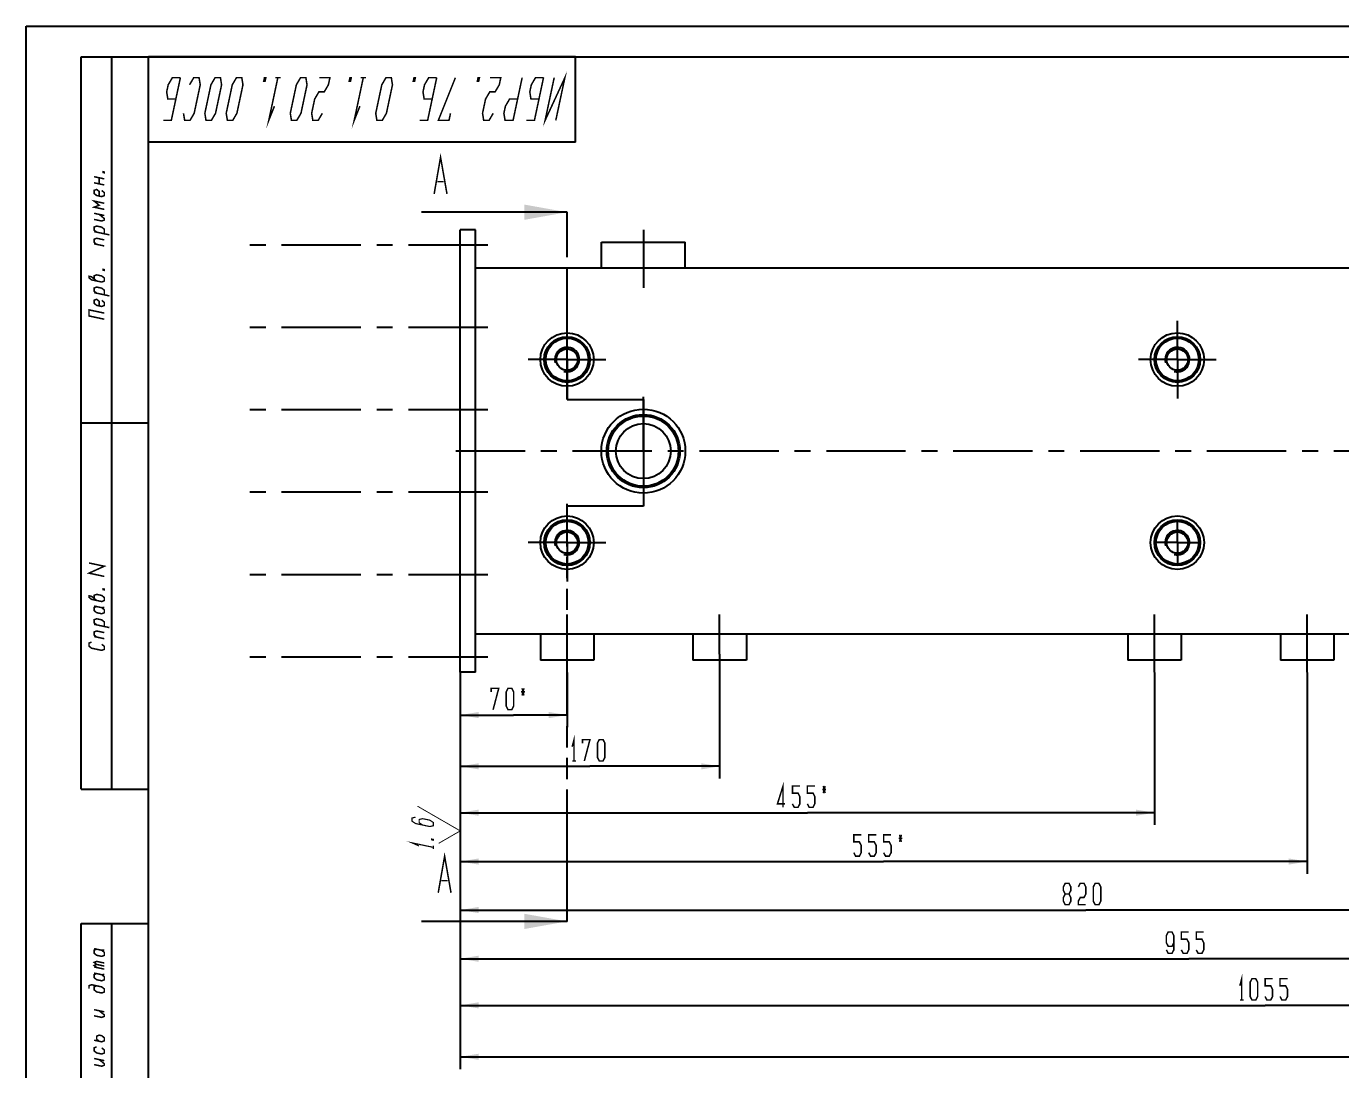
# Model space of a CAD drawing. Header units: millimetres. Extents: x 0 to 630, y 0 to 297.
# Drawn here: x 0 to 215.4, y 126 to 297 of the extents above; entities that cross this region are included whole.
import ezdxf

# ---------------------------------------------------------------- set-up
doc = ezdxf.new("R2010")
doc.units = ezdxf.units.MM
doc.header["$LTSCALE"] = 34.65
doc.linetypes.add('CENTER', pattern=[0.6, 0.375, -0.075, 0.075, -0.075])
doc.linetypes.add('PHANTOM', pattern=[0.8, 0.45, -0.05, 0.1, -0.05, 0.1, -0.05])
doc.layers.get('0').update_dxf_attribs({"linetype": 'CONTINUOUS'})
for name, color, linetype in [('ALL_AXIS', 7, 'CONTINUOUS'), ('ALL_DIMENSIONS', 7, 'CONTINUOUS'), ('ALL_SURF_FIN', 7, 'CONTINUOUS'), ('DEFAULT_3', 7, 'PHANTOM')]:
    doc.layers.add(name, color=color, linetype=linetype)
doc.styles.get("Standard").update_dxf_attribs({"font": 'txt', "width": 0.7})
doc.dimstyles.new('DIMSTYLE_10', dxfattribs={"dimtxt": 3.5, "dimasz": 3, "dimexe": 0.18, "dimexo": 0.0625, "dimgap": 0.09, "dimtad": 1, "dimdec": 5, "dimlfac": 4, "dimdsep": 46, "dimtxsty": 'STANDARD', "dimblk": '_FILLED', "dimblk1": '_FILLED', "dimblk2": '_FILLED', "dimcen": 0.09, "dimadec": 0, "dimazin": 0, "dimtp": 0.8, "dimtm": 0.8, "dimtfac": 1, "dimtdec": 5, "dimtofl": 0, "dimtmove": 0, "dimatfit": 3, "dimldrblk": '_FILLED', "dimfxl": 1, "dimtolj": 1, "dimarcsym": 0})
doc.dimstyles.new('DIMSTYLE_5', dxfattribs={"dimtxt": 3.5, "dimasz": 3, "dimexe": 0.18, "dimexo": 0.0625, "dimgap": 0.09, "dimtad": 1, "dimdec": 5, "dimlfac": 4, "dimdsep": 46, "dimtxsty": 'STANDARD', "dimblk": '_FILLED', "dimblk1": '_FILLED', "dimblk2": '_FILLED', "dimcen": 0.09, "dimadec": 0, "dimazin": 0, "dimtp": 1.2, "dimtm": 1.2, "dimtfac": 1, "dimtdec": 5, "dimtofl": 0, "dimtmove": 0, "dimatfit": 3, "dimldrblk": '_FILLED', "dimfxl": 1, "dimtolj": 1, "dimarcsym": 0})
doc.dimstyles.new('DIMSTYLE_6', dxfattribs={"dimtxt": 3.5, "dimasz": 3, "dimexe": 0.18, "dimexo": 0.0625, "dimgap": 0.09, "dimtad": 1, "dimdec": 5, "dimlfac": 4, "dimdsep": 46, "dimtxsty": 'STANDARD', "dimblk": '_FILLED', "dimblk1": '_FILLED', "dimblk2": '_FILLED', "dimcen": 0.09, "dimadec": 0, "dimazin": 0, "dimtp": 0.5, "dimtm": 0.5, "dimtfac": 1, "dimtdec": 5, "dimtofl": 0, "dimtmove": 0, "dimatfit": 3, "dimldrblk": '_FILLED', "dimfxl": 1, "dimtolj": 1, "dimarcsym": 0})
doc.dimstyles.new('DIMSTYLE_7', dxfattribs={"dimtxt": 3.5, "dimasz": 3, "dimexe": 0.18, "dimexo": 0.0625, "dimgap": 0.09, "dimtad": 1, "dimdec": 5, "dimlfac": 4, "dimdsep": 46, "dimtxsty": 'STANDARD', "dimblk": '_FILLED', "dimblk1": '_FILLED', "dimblk2": '_FILLED', "dimcen": 0.09, "dimadec": 0, "dimazin": 0, "dimtp": 0.3, "dimtm": 0.3, "dimtfac": 1, "dimtdec": 5, "dimtofl": 0, "dimtmove": 0, "dimatfit": 3, "dimldrblk": '_FILLED', "dimfxl": 1, "dimtolj": 1, "dimarcsym": 0})

# ---------------------------------------------------------------- blocks, each defined once
blk = doc.blocks.new('_FILLED')
at = {"color": 0, "linetype": 'BYBLOCK'}
blk.add_solid([(0, 0), (-1, 0.167), (-1, -0.167)], dxfattribs=at)
blk = doc.blocks.new('*D5')
at = {"layer": 'ALL_DIMENSIONS', "color": 2, "linetype": 'CONTINUOUS'}
for p, q in [((71.11, 191.13), (71.11, 126.13)), ((413.61, 191.13), (413.61, 126.13)), ((71.11, 128.13), (242.36, 128.13)), ((413.61, 128.13), (242.36, 128.13))]:
    blk.add_line(p, q, dxfattribs=at)
at = {"layer": 'ALL_DIMENSIONS', "color": 2, "linetype": 'CONTINUOUS', "xscale": 3, "yscale": 3, "zscale": 3, "rotation": 180}
blk.add_blockref('_FILLED', (71.11, 128.13), dxfattribs=at)
at = {"layer": 'ALL_DIMENSIONS', "color": 2, "linetype": 'CONTINUOUS', "xscale": 3, "yscale": 3, "zscale": 3}
blk.add_blockref('_FILLED', (413.61, 128.13), dxfattribs=at)
blk = doc.blocks.new('SF0_BL6', base_point=(67.16, 165.69))
at = {"layer": 'ALL_SURF_FIN', "color": 2, "linetype": 'CONTINUOUS'}
for points, const_width in [([(71.11, 165.15), (64.1, 169.2)], 0.146), ([(63.79, 167.4), (63.2, 167.26), (63.2, 166.74), (63.79, 166.35), (66.12, 165.86), (66.7, 165.99), (66.7, 166.52), (66.12, 166.91), (64.95, 167.15), (64.37, 167.02), (64.37, 166.49), (64.95, 166.1)], 0.194), ([(66.7, 163.76), (66.7, 163.63), (66.41, 163.69), (66.41, 163.82), (66.7, 163.76)], 0.194), ([(71.11, 165.15), (67.58, 163.11)], 0.146), ([(64.37, 162.68), (63.2, 163.19), (66.7, 162.45)], 0.194), ([(66.7, 162.19), (66.7, 162.71)], 0.194)]:
    blk.add_lwpolyline(points, dxfattribs=dict(at, const_width=const_width))
blk = doc.blocks.new('*D16')
at = {"layer": 'ALL_DIMENSIONS', "color": 2, "linetype": 'CONTINUOUS'}
for p, q in [((71.11, 191.13), (71.11, 182.13)), ((88.61, 191.13), (88.61, 182.13)), ((71.11, 184.13), (79.86, 184.13)), ((88.61, 184.13), (79.86, 184.13))]:
    blk.add_line(p, q, dxfattribs=at)
at = {"layer": 'ALL_DIMENSIONS', "color": 2, "linetype": 'CONTINUOUS', "xscale": 3, "yscale": 3, "zscale": 3, "rotation": 180}
blk.add_blockref('_FILLED', (71.11, 184.13), dxfattribs=at)
at = {"layer": 'ALL_DIMENSIONS', "color": 2, "linetype": 'CONTINUOUS', "xscale": 3, "yscale": 3, "zscale": 3}
blk.add_blockref('_FILLED', (88.61, 184.13), dxfattribs=at)
blk = doc.blocks.new('*D17')
at = {"layer": 'ALL_DIMENSIONS', "color": 2, "linetype": 'CONTINUOUS'}
for p, q in [((71.11, 191.13), (71.11, 166.13)), ((184.86, 191.13), (184.86, 166.13)), ((71.11, 168.13), (127.98, 168.13)), ((184.86, 168.13), (127.98, 168.13))]:
    blk.add_line(p, q, dxfattribs=at)
at = {"layer": 'ALL_DIMENSIONS', "color": 2, "linetype": 'CONTINUOUS', "xscale": 3, "yscale": 3, "zscale": 3, "rotation": 180}
blk.add_blockref('_FILLED', (71.11, 168.13), dxfattribs=at)
at = {"layer": 'ALL_DIMENSIONS', "color": 2, "linetype": 'CONTINUOUS', "xscale": 3, "yscale": 3, "zscale": 3}
blk.add_blockref('_FILLED', (184.86, 168.13), dxfattribs=at)
blk = doc.blocks.new('*D18')
at = {"layer": 'ALL_DIMENSIONS', "color": 2, "linetype": 'CONTINUOUS'}
for p, q in [((71.11, 191.13), (71.11, 158.13)), ((209.86, 191.13), (209.86, 158.13)), ((71.11, 160.13), (140.48, 160.13)), ((209.86, 160.13), (140.48, 160.13))]:
    blk.add_line(p, q, dxfattribs=at)
at = {"layer": 'ALL_DIMENSIONS', "color": 2, "linetype": 'CONTINUOUS', "xscale": 3, "yscale": 3, "zscale": 3, "rotation": 180}
blk.add_blockref('_FILLED', (71.11, 160.13), dxfattribs=at)
at = {"layer": 'ALL_DIMENSIONS', "color": 2, "linetype": 'CONTINUOUS', "xscale": 3, "yscale": 3, "zscale": 3}
blk.add_blockref('_FILLED', (209.86, 160.13), dxfattribs=at)
blk = doc.blocks.new('*D19')
at = {"layer": 'ALL_DIMENSIONS', "color": 2, "linetype": 'CONTINUOUS'}
for p, q in [((113.61, 194.13), (113.61, 173.73)), ((71.11, 191.13), (71.11, 173.73)), ((71.11, 175.73), (92.36, 175.73)), ((113.61, 175.73), (92.36, 175.73))]:
    blk.add_line(p, q, dxfattribs=at)
at = {"layer": 'ALL_DIMENSIONS', "color": 2, "linetype": 'CONTINUOUS', "xscale": 3, "yscale": 3, "zscale": 3, "rotation": 180}
blk.add_blockref('_FILLED', (71.11, 175.73), dxfattribs=at)
at = {"layer": 'ALL_DIMENSIONS', "color": 2, "linetype": 'CONTINUOUS', "xscale": 3, "yscale": 3, "zscale": 3}
blk.add_blockref('_FILLED', (113.61, 175.73), dxfattribs=at)
blk = doc.blocks.new('*D20')
at = {"layer": 'ALL_DIMENSIONS', "color": 2, "linetype": 'CONTINUOUS'}
for p, q in [((276.11, 194.13), (276.11, 150.18)), ((71.11, 191.13), (71.11, 150.18)), ((71.11, 152.18), (173.61, 152.18)), ((276.11, 152.18), (173.61, 152.18))]:
    blk.add_line(p, q, dxfattribs=at)
at = {"layer": 'ALL_DIMENSIONS', "color": 2, "linetype": 'CONTINUOUS', "xscale": 3, "yscale": 3, "zscale": 3, "rotation": 180}
blk.add_blockref('_FILLED', (71.11, 152.18), dxfattribs=at)
at = {"layer": 'ALL_DIMENSIONS', "color": 2, "linetype": 'CONTINUOUS', "xscale": 3, "yscale": 3, "zscale": 3}
blk.add_blockref('_FILLED', (276.11, 152.18), dxfattribs=at)
blk = doc.blocks.new('*D21')
at = {"layer": 'ALL_DIMENSIONS', "color": 2, "linetype": 'CONTINUOUS'}
for p, q in [((71.11, 191.13), (71.11, 142.2)), ((309.86, 191.13), (309.86, 142.2)), ((71.11, 144.2), (190.48, 144.2)), ((309.86, 144.2), (190.48, 144.2))]:
    blk.add_line(p, q, dxfattribs=at)
at = {"layer": 'ALL_DIMENSIONS', "color": 2, "linetype": 'CONTINUOUS', "xscale": 3, "yscale": 3, "zscale": 3, "rotation": 180}
blk.add_blockref('_FILLED', (71.11, 144.2), dxfattribs=at)
at = {"layer": 'ALL_DIMENSIONS', "color": 2, "linetype": 'CONTINUOUS', "xscale": 3, "yscale": 3, "zscale": 3}
blk.add_blockref('_FILLED', (309.86, 144.2), dxfattribs=at)
blk = doc.blocks.new('*D22')
at = {"layer": 'ALL_DIMENSIONS', "color": 2, "linetype": 'CONTINUOUS'}
for p, q in [((71.11, 191.13), (71.11, 134.56)), ((334.86, 191.13), (334.86, 134.56)), ((71.11, 136.56), (202.98, 136.56)), ((334.86, 136.56), (202.98, 136.56))]:
    blk.add_line(p, q, dxfattribs=at)
at = {"layer": 'ALL_DIMENSIONS', "color": 2, "linetype": 'CONTINUOUS', "xscale": 3, "yscale": 3, "zscale": 3, "rotation": 180}
blk.add_blockref('_FILLED', (71.11, 136.56), dxfattribs=at)
at = {"layer": 'ALL_DIMENSIONS', "color": 2, "linetype": 'CONTINUOUS', "xscale": 3, "yscale": 3, "zscale": 3}
blk.add_blockref('_FILLED', (334.86, 136.56), dxfattribs=at)

msp = doc.modelspace()

# ---------------------------------------------------------------- linework, layer by layer
at = {"color": 7, "linetype": 'CONTINUOUS'}
for p, q in [((0, 0), (0, 297)), ((0, 297), (630, 297)), ((9, 172), (9, 292)), ((9, 292), (20, 292)), ((14, 172), (14, 292)), ((90, 292), (20, 292)), ((20, 278), (20, 292)), ((20, 172), (20, 292)), ((20, 5), (20, 292)), ((20, 292), (625, 292)), ((90, 278), (90, 292)), ((90, 278), (20, 278)), ((88.6097159, 266.5346774), (70.7316206, 266.5346774)), ((71.1097159, 191.1345562), (71.1097159, 263.6345562)), ((73.6097159, 263.6345562), (71.1097159, 263.6345562)), ((73.6097159, 191.1345562), (73.6097159, 263.6345562)), ((411.1097159, 257.3845562), (73.6097159, 257.3845562)), ((9, 232), (20, 232)), ((411.1097159, 197.3845562), (73.6097159, 197.3845562)), ((73.6097159, 191.1345562), (71.1097159, 191.1345562)), ((9, 172), (20, 172)), ((9, 5), (9, 150)), ((9, 150), (20, 150)), ((14, 5), (14, 150)), ((20, 5), (20, 150)), ((88.6097159, 150.3193796), (70.7316206, 150.3193796))]:
    msp.add_line(p, q, dxfattribs=at)
at = {"color": 5, "linetype": 'CONTINUOUS'}
for p, q in [((70.7316206, 266.5346774), (64.7316206, 266.5346774)), ((70.7316206, 150.3193796), (64.7316206, 150.3193796))]:
    msp.add_line(p, q, dxfattribs=at)
at = {"color": 2, "linetype": 'CONTINUOUS', "const_width": 0.25}
for points in [[(25.2499998, 288.5781775), (23.7621035, 281.5781946), (22.4496043, 281.5781946)], [(25.2499998, 288.5781775), (23.9375006, 288.5781775), (23.2520166, 287.4115393), (23.0040339, 286.2448627), (23.1935525, 285.078186), (24.5060517, 285.078186)], [(25.7600868, 282.7448712), (25.949603, 281.5781946), (26.8246033, 281.5781946), (27.5100873, 282.7448712), (28.5020182, 287.4115393), (28.3124995, 288.5781775), (27.4374993, 288.5781775), (26.7520176, 287.4115393)], [(31.8125006, 288.5781775), (32.0020168, 287.4115393), (31.010086, 282.7448712), (30.3246043, 281.5781946), (29.4496041, 281.5781946), (29.2600879, 282.7448712), (30.2520163, 287.4115393), (30.9375003, 288.5781775), (31.8125006, 288.5781775)], [(35.3124993, 288.5781775), (35.5020179, 287.4115393), (34.5100871, 282.7448712), (33.824603, 281.5781946), (32.9496051, 281.5781946), (32.7600865, 282.7448712), (33.7520174, 287.4115393), (34.437499, 288.5781775), (35.3124993, 288.5781775)], [(39.0312498, 288.5781775), (39.2499993, 288.5781775), (39.1260079, 287.9948584), (38.9072585, 287.9948584), (39.0312498, 288.5781775)], [(40.6643198, 283.9115094), (39.730853, 281.5781946), (41.2187517, 288.5781775)], [(41.6562506, 288.5781775), (40.7812479, 288.5781775)], [(45.8125001, 288.5781775), (46.0020163, 287.4115393), (45.0100854, 282.7448712), (44.3246038, 281.5781946), (43.4496059, 281.5781946), (43.2600849, 282.7448712), (44.2520158, 287.4115393), (44.9375022, 288.5781775), (45.8125001, 288.5781775)], [(48.5100865, 282.7448712), (47.8246049, 281.5781946), (46.9496022, 281.5781946), (46.760086, 282.7448712), (47.2560514, 285.078186), (47.9415331, 286.2448627), (48.8165357, 286.2448627), (49.5020174, 287.4115393), (49.7500001, 288.5781775), (47.9999995, 288.5781775)], [(53.0312517, 288.5781775), (53.2500011, 288.5781775), (53.1260074, 287.9948584), (52.9072579, 287.9948584), (53.0312517, 288.5781775)], [(54.6643192, 283.9115094), (53.7308549, 281.5781946), (55.2187511, 288.5781775)], [(55.6562501, 288.5781775), (54.7812522, 288.5781775)], [(59.8124995, 288.5781775), (60.0020158, 287.4115393), (59.0100849, 282.7448712), (58.3246033, 281.5781946), (57.4496054, 281.5781946), (57.2600844, 282.7448712), (58.2520152, 287.4115393), (58.9375017, 288.5781775), (59.8124995, 288.5781775)], [(63.5312501, 288.5781775), (63.7499995, 288.5781775), (63.6260106, 287.9948584), (63.4072563, 287.9948584), (63.5312501, 288.5781775)], [(67.2500006, 288.5781775), (65.7621043, 281.5781946), (64.4496027, 281.5781946)], [(67.2500006, 288.5781775), (65.937499, 288.5781775), (65.2520174, 287.4115393), (65.0040347, 286.2448627), (65.1935509, 285.078186), (66.5060525, 285.078186)], [(70.3124979, 288.5781775), (67.5121049, 281.5781946), (69.2621054, 281.5781946), (69.5100881, 282.7448712)], [(74.0312485, 288.5781775), (74.2499979, 288.5781775), (74.126009, 287.9948584), (73.9072595, 287.9948584), (74.0312485, 288.5781775)], [(76.5100854, 282.7448712), (75.8246038, 281.5781946), (74.9496059, 281.5781946), (74.7600849, 282.7448712), (75.2560503, 285.078186), (75.9415368, 286.2448627), (76.8165347, 286.2448627), (77.5020163, 287.4115393), (77.749999, 288.5781775), (75.9999985, 288.5781775)], [(81.2499953, 288.5781775), (79.7621038, 281.5781946), (78.4496022, 281.5781946), (78.260086, 282.7448712), (78.5080687, 283.9115094), (79.1935503, 285.078186), (80.5060519, 285.078186)], [(84.7499963, 288.5781775), (83.2621001, 281.5781946), (81.9496033, 281.5781946)], [(84.7499963, 288.5781775), (83.4374995, 288.5781775), (82.7520131, 287.4115393), (82.5040352, 286.2448627), (82.6935562, 285.078186), (84.006053, 285.078186)], [(86.7621011, 281.5781946), (88.2499974, 288.5781775), (85.0121054, 281.5781946), (86.5000017, 288.5781775)], [(11.111259, 272.3542548), (12.7779253, 271.9999951)], [(12.7779253, 271.0000085), (11.111259, 271.3542682)], [(11.9445927, 271.1771191), (11.9445927, 272.1771442)], [(12.7779253, 273.1249896), (12.7779253, 272.9999817), (12.5695928, 273.0442786), (12.5695928, 273.1692865), (12.7779253, 273.1249896)], [(11.9445927, 269.177146), (11.9445927, 269.9271167), (11.5279253, 270.2656879), (11.111259, 270.1042657), (11.111259, 269.6042725), (11.5279253, 269.2657013), (12.361259, 269.0885522), (12.7779253, 269.2500128), (12.7779253, 269.7500061), (12.361259, 270.0885773)], [(12.7779253, 266.9999854), (11.111259, 267.354245), (11.9445927, 267.6771277), (11.111259, 268.35427), (12.7779253, 268.0000104)], [(11.111259, 266.3542584), (12.7779253, 265.9999988)], [(11.111259, 265.3542719), (12.361259, 265.0885675), (12.7779253, 265.2499896), (12.7779253, 265.5000055), (11.9445927, 266.1771478)], [(12.7779253, 263.0000006), (12.7779253, 263.7500098), (12.361259, 264.0885809), (11.5279253, 264.2656915), (11.111259, 264.1042694), (11.111259, 263.6042761), (11.5279253, 263.265705)], [(13.6112591, 262.8228516), (11.111259, 263.3542603)], [(11.5279253, 261.2656934), (11.111259, 261.6042645), (11.111259, 262.1042578), (11.5279253, 262.2656799), (12.7779253, 262.000014)], [(12.7779253, 260.999989), (11.111259, 261.3542487)], [(11.5279253, 255.265697), (10.6945927, 255.9428394), (10.2779252, 256.0313947), (10.2779252, 255.7813788), (10.6945927, 255.4428076), (12.361259, 255.088548), (12.7779253, 255.2500085), (12.7779253, 255.7500018), (12.361259, 256.088573), (11.5279253, 256.2656836), (11.111259, 256.1042615), (11.111259, 255.6042682)], [(12.7779253, 257.1250122), (12.7779253, 257.0000043), (12.5695928, 257.0443011), (12.5695928, 257.1692706), (12.7779253, 257.1250122)], [(12.7779253, 252.9999811), (12.7779253, 253.7499902), (12.361259, 254.0885614), (11.5279253, 254.2657104), (11.111259, 254.1042499), (11.111259, 253.6042566), (11.5279253, 253.2656854)], [(13.6112591, 252.8228705), (11.111259, 253.3542792)], [(11.9445927, 251.1771185), (11.9445927, 251.9271277), (11.5279253, 252.2656989), (11.111259, 252.1042767), (11.111259, 251.604245), (11.5279253, 251.2657123), (12.361259, 251.0885632), (12.7779253, 251.2499854), (12.7779253, 251.7500171), (12.361259, 252.0885498)], [(12.7779253, 248.9999963), (10.2779252, 249.531405), (10.2779252, 250.5313916), (12.7779253, 249.9999829)], [(12.7779253, 206.854173), (10.2779252, 207.3855432), (12.7779253, 208.5208429), (10.2779252, 209.0522131)], [(12.7779253, 204.7708356), (12.7779253, 204.6458276), (12.5695928, 204.6901245), (12.5695928, 204.8151132), (12.7779253, 204.7708356)], [(11.5279253, 202.9115204), (10.6945927, 203.5886627), (10.2779252, 203.677218), (10.2779252, 203.4272214), (10.6945927, 203.0886502), (12.361259, 202.7343906), (12.7779253, 202.8958319), (12.7779253, 203.3958252), (12.361259, 203.7343964), (11.5279253, 203.9115262), (11.111259, 203.7500848), (11.111259, 203.2500916)], [(11.111259, 202.0000891), (12.361259, 201.734404), (12.7779253, 201.7708374)], [(11.5279253, 201.9115338), (11.111259, 201.7500925), (11.111259, 201.2500992), (11.5279253, 200.911528), (12.361259, 200.7343982), (12.7779253, 200.8958395), (12.7779253, 201.3958328), (12.361259, 201.734404)], [(12.7779253, 198.6458313), (12.7779253, 199.3958405), (12.361259, 199.7343924), (11.5279253, 199.9115222), (11.111259, 199.7501001), (11.111259, 199.2500876), (11.5279253, 198.9115356)], [(13.6112591, 198.4687015), (11.111259, 199.0000909)], [(10.6945927, 196.0886673), (10.2779252, 195.927226), (10.2779252, 195.4272327), (10.6945927, 195.0886615), (12.361259, 194.7344019), (12.7779253, 194.895824), (12.7779253, 195.3958365), (12.361259, 195.7344077)], [(11.5279253, 196.911524), (11.111259, 197.2500952), (11.111259, 197.7500885), (11.5279253, 197.9115298), (12.7779253, 197.6458255)], [(12.7779253, 196.6458389), (11.111259, 197.0000986)], [(11.111259, 145.8542615), (12.361259, 145.5885571), (12.7779253, 145.6249905)], [(11.5279253, 145.765687), (11.111259, 145.6042648), (11.111259, 145.1042523), (11.5279253, 144.7657004), (12.361259, 144.5885706), (12.7779253, 144.7499927), (12.7779253, 145.2500052), (12.361259, 145.5885571)], [(11.5279253, 143.2657013), (11.111259, 143.6042532), (11.5279253, 143.7656946), (12.7779253, 143.5000095)], [(11.5279253, 142.7656888), (11.111259, 143.1042599), (11.5279253, 143.2657013), (12.7779253, 142.9999969)], [(12.7779253, 142.5000037), (11.111259, 142.8542633)], [(11.5279253, 139.7656906), (11.111259, 139.6042685), (11.111259, 139.104256), (11.5279253, 138.765704), (12.361259, 138.5885742), (12.7779253, 138.7499963), (12.7779253, 139.2500089), (12.361259, 139.5885608), (10.6945927, 139.9428204), (10.2779252, 139.7813983), (10.2779252, 139.2813858)], [(11.111259, 141.8542575), (12.361259, 141.5885724), (12.7779253, 141.6250058)], [(11.5279253, 141.7657022), (11.111259, 141.6042609), (11.111259, 141.1042676), (11.5279253, 140.7656964), (12.361259, 140.5885666), (12.7779253, 140.7500079), (12.7779253, 141.2500012), (12.361259, 141.5885724)], [(11.111259, 135.8542612), (12.7779253, 135.5000015)], [(11.111259, 134.8542554), (12.361259, 134.5885703), (12.7779253, 134.7499924), (12.7779253, 135.0000082), (11.9445927, 135.6771313)], [(11.111259, 130.8542514), (12.361259, 130.5885663), (12.7779253, 130.7500076), (12.7779253, 131.2500009), (12.361259, 131.5885721), (11.9445927, 131.6771274), (11.5279253, 131.5157053), (11.5279253, 131.0156927), (11.9445927, 130.6771216)], [(11.5279253, 129.7656903), (11.111259, 129.6042682), (11.111259, 129.1042557), (11.5279253, 128.7657037), (12.361259, 128.5885739), (12.7779253, 128.749996), (12.7779253, 129.2500085), (12.361259, 129.5885605)], [(11.111259, 127.8542532), (12.7779253, 127.4999936)], [(11.111259, 126.8542667), (12.361259, 126.5885623), (12.7779253, 126.7500037), (12.7779253, 127.0000003), (11.9445927, 127.6771234)]]:
    msp.add_lwpolyline(points, dxfattribs=at)
at = {"color": 7, "linetype": 'CONTINUOUS', "const_width": 0.25}
for points in [[(66.831622, 269.5346741), (67.8816204, 275.5346704), (68.9316188, 269.5346741)], [(67.3566188, 271.5346857), (68.406622, 271.5346857)], [(67.4972672, 154.9997012), (68.5472655, 160.9996976), (69.5972639, 154.9997012)], [(68.0222639, 156.9996936), (69.0722672, 156.9996936)]]:
    msp.add_lwpolyline(points, dxfattribs=at)
at = {"color": 7, "linetype": 'CONTINUOUS'}
for centre, radius in [((88.6097159, 242.3845562), 3.75), ((88.6097159, 242.3845562), 3.5), ((188.6097159, 242.3845562), 3.75), ((188.6097159, 242.3845562), 3.5), ((88.6097159, 242.3845562), 1.75), ((188.6097159, 242.3845562), 1.75), ((101.1097159, 227.3845562), 6), ((101.1097159, 227.3845562), 5.75), ((101.1097159, 227.3845562), 4.5), ((88.6097159, 212.3845562), 3.75), ((88.6097159, 212.3845562), 3.5), ((188.6097159, 212.3845562), 3.75), ((188.6097159, 212.3845562), 3.5), ((88.6097159, 212.3845562), 1.75), ((188.6097159, 212.3845562), 1.75)]:
    msp.add_circle(centre, radius, dxfattribs=at)
at = {"color": 2, "linetype": 'CONTINUOUS'}
for centre in [(88.6097159, 242.3845562), (188.6097159, 242.3845562), (88.6097159, 212.3845562), (188.6097159, 212.3845562)]:
    msp.add_arc(centre, 2, 255, 195, dxfattribs=at)
at = {"color": 7, "linetype": 'CONTINUOUS'}
for points in [[(88.6097159, 266.5346774), (81.6097159, 265.2846774), (81.6097159, 267.7846774)], [(88.6097159, 150.3193796), (81.6097159, 149.0693796), (81.6097159, 151.5693796)]]:
    msp.add_solid(points, dxfattribs=at)
at = {"layer": 'ALL_AXIS', "color": 7, "linetype": 'CENTER'}
for p, q in [((101.1097159, 263.6345562), (101.1097159, 254.1345562)), ((75.6097159, 261.1345562), (34.2597159, 261.1345562)), ((88.6097159, 248.1345562), (88.6097159, 248.7595562)), ((88.6097159, 246.1345562), (88.6097159, 248.1345562)), ((188.6097159, 248.1345562), (188.6097159, 248.7595562)), ((188.6097159, 246.1345562), (188.6097159, 248.1345562)), ((75.6097159, 247.6345562), (34.2597159, 247.6345562)), ((88.6097159, 245.3845562), (88.6097159, 246.1345562)), ((188.6097159, 245.3845562), (188.6097159, 246.1345562)), ((88.6097159, 242.3845562), (88.6097159, 245.3845562)), ((188.6097159, 242.3845562), (188.6097159, 245.3845562)), ((82.8597159, 242.3845562), (82.2347159, 242.3845562)), ((84.8597159, 242.3845562), (82.8597159, 242.3845562)), ((85.6097159, 242.3845562), (84.8597159, 242.3845562)), ((88.6097159, 242.3845562), (85.6097159, 242.3845562)), ((88.6097159, 242.3845562), (88.6097159, 236.6345562)), ((88.6097159, 242.3845562), (94.3597159, 242.3845562)), ((94.3597159, 242.3845562), (94.9847159, 242.3845562)), ((182.8597159, 242.3845562), (182.2347159, 242.3845562)), ((184.8597159, 242.3845562), (182.8597159, 242.3845562)), ((185.6097159, 242.3845562), (184.8597159, 242.3845562)), ((188.6097159, 242.3845562), (185.6097159, 242.3845562)), ((188.6097159, 242.3845562), (188.6097159, 236.6345562)), ((188.6097159, 242.3845562), (194.3597159, 242.3845562)), ((194.3597159, 242.3845562), (194.9847159, 242.3845562)), ((88.6097159, 236.6345562), (88.6097159, 236.0095562)), ((101.1097159, 235.3845562), (101.1097159, 236.2595562)), ((101.1097159, 230.3845562), (101.1097159, 235.3845562)), ((188.6097159, 236.6345562), (188.6097159, 236.0095562)), ((75.6097159, 234.1345562), (34.2597159, 234.1345562)), ((101.1097159, 227.3845562), (101.1097159, 230.3845562)), ((414.3597159, 227.3845562), (70.3597159, 227.3845562)), ((101.1097159, 227.3845562), (101.1097159, 219.3845562)), ((75.6097159, 220.6345562), (34.2597159, 220.6345562)), ((88.6097159, 218.1345562), (88.6097159, 218.7595562)), ((88.6097159, 216.1345562), (88.6097159, 218.1345562)), ((101.1097159, 219.3845562), (101.1097159, 218.5095562)), ((88.6097159, 215.3845562), (88.6097159, 216.1345562)), ((88.6097159, 212.3845562), (88.6097159, 215.3845562)), ((188.6097159, 215.3845562), (188.6097159, 216.1345562)), ((188.6097159, 212.3845562), (188.6097159, 215.3845562)), ((82.8597159, 212.3845562), (82.2347159, 212.3845562)), ((84.8597159, 212.3845562), (82.8597159, 212.3845562)), ((85.6097159, 212.3845562), (84.8597159, 212.3845562)), ((88.6097159, 212.3845562), (85.6097159, 212.3845562)), ((88.6097159, 212.3845562), (88.6097159, 206.6345562)), ((88.6097159, 212.3845562), (94.3597159, 212.3845562)), ((94.3597159, 212.3845562), (94.9847159, 212.3845562)), ((185.6097159, 212.3845562), (184.8597159, 212.3845562)), ((188.6097159, 212.3845562), (185.6097159, 212.3845562)), ((188.6097159, 212.3845562), (188.6097159, 208.6345562)), ((188.6097159, 212.3845562), (192.3597159, 212.3845562)), ((75.6097159, 207.1345562), (34.2597159, 207.1345562)), ((88.6097159, 206.6345562), (88.6097159, 206.0095562)), ((88.6097159, 191.1345562), (88.6097159, 200.6345562)), ((113.6097159, 194.1345562), (113.6097159, 200.6345562)), ((184.8597159, 191.1345562), (184.8597159, 200.6345562)), ((209.8597159, 191.1345562), (209.8597159, 200.6345562)), ((75.6097159, 193.6345562), (34.2597159, 193.6345562))]:
    msp.add_line(p, q, dxfattribs=at)
at = {"layer": 'ALL_AXIS', "color": 7, "linetype": 'CONTINUOUS'}
for p, q in [((94.2347159, 257.3845562), (94.2347159, 261.6345562)), ((94.2347159, 261.6345562), (107.9847159, 261.6345562)), ((107.9847159, 257.3845562), (107.9847159, 261.6345562)), ((84.2347159, 197.3845562), (84.2347159, 193.1345562)), ((92.9847159, 197.3845562), (92.9847159, 193.1345562)), ((109.2347159, 197.3845562), (109.2347159, 193.1345562)), ((117.9847159, 197.3845562), (117.9847159, 193.1345562)), ((180.4847159, 197.3845562), (180.4847159, 193.1345562)), ((189.2347159, 197.3845562), (189.2347159, 193.1345562)), ((205.4847159, 197.3845562), (205.4847159, 193.1345562)), ((214.2347159, 197.3845562), (214.2347159, 193.1345562)), ((92.9847159, 193.1345562), (84.2347159, 193.1345562)), ((117.9847159, 193.1345562), (109.2347159, 193.1345562)), ((189.2347159, 193.1345562), (180.4847159, 193.1345562)), ((214.2347159, 193.1345562), (205.4847159, 193.1345562))]:
    msp.add_line(p, q, dxfattribs=at)
for centre, radius in [((88.6097159, 242.3845562), 4.375), ((188.6097159, 242.3845562), 4.375), ((101.1097159, 227.3845562), 6.875), ((88.6097159, 212.3845562), 4.375), ((188.6097159, 212.3845562), 4.375)]:
    msp.add_circle(centre, radius, dxfattribs=at)
at = {"layer": 'ALL_DIMENSIONS', "color": 2, "linetype": 'CONTINUOUS', "const_width": 0.25}
for points in [[(76.4909651, 185.0095651), (77.4097167, 188.5095566), (76.1847178, 188.5095566), (76.1847178, 187.9262183)], [(78.9409678, 185.0095651), (78.6347157, 185.5928842), (78.6347157, 187.9262183), (78.9409678, 188.5095566), (79.5534673, 188.5095566), (79.8597146, 187.9262183), (79.8597146, 185.5928842), (79.5534673, 185.0095651), (78.9409678, 185.0095651)], [(81.0847183, 187.9262183), (81.697213, 187.9262183)], [(81.2378444, 188.5095566), (81.5440869, 187.3428799)], [(81.5440869, 188.5095566), (81.2378444, 187.3428799)], [(89.4503389, 178.9415085), (89.756591, 180.1081851), (89.756591, 176.6081937)], [(91.4409682, 176.6081937), (92.359715, 180.1081851), (91.134716, 180.1081851), (91.134716, 179.5248468)], [(93.890966, 176.6081937), (93.5847139, 177.1915128), (93.5847139, 179.5248468), (93.890966, 180.1081851), (94.5034703, 180.1081851), (94.8097128, 179.5248468), (94.8097128, 177.1915128), (94.5034703, 176.6081937), (93.890966, 176.6081937)], [(89.4503389, 176.6081937), (90.0628432, 176.6081937)], [(124.0034683, 169.0095493), (124.0034683, 172.5095599), (123.0847119, 169.5928876), (124.3097205, 169.5928876)], [(125.5347194, 169.5928876), (125.8409619, 169.0095493), (126.4534662, 169.0095493), (126.7597183, 169.5928876), (126.7597183, 170.7595642), (126.4534662, 171.3428833), (125.5347194, 171.3428833), (125.5347194, 172.5095599), (126.7597183, 172.5095599)], [(127.9847173, 169.5928876), (128.2909694, 169.0095493), (128.9034641, 169.0095493), (129.2097162, 169.5928876), (129.2097162, 170.7595642), (128.9034641, 171.3428833), (127.9847173, 171.3428833), (127.9847173, 172.5095599), (129.2097162, 172.5095599)], [(130.5878412, 172.5095599), (130.8940933, 171.3428833)], [(130.8940933, 172.5095599), (130.5878412, 171.3428833)], [(130.4347151, 171.9262216), (131.0472194, 171.9262216)], [(135.5847171, 161.5928989), (135.8909692, 161.0095605), (136.5034639, 161.0095605), (136.809716, 161.5928989), (136.809716, 162.7595563), (136.5034639, 163.3428946), (135.5847171, 163.3428946), (135.5847171, 164.509552), (136.809716, 164.509552)], [(138.034715, 161.5928989), (138.3409671, 161.0095605), (138.9534618, 161.0095605), (139.2597139, 161.5928989), (139.2597139, 162.7595563), (138.9534618, 163.3428946), (138.034715, 163.3428946), (138.034715, 164.509552), (139.2597139, 164.509552)], [(140.4847128, 161.5928989), (140.790965, 161.0095605), (141.4034692, 161.0095605), (141.7097118, 161.5928989), (141.7097118, 162.7595563), (141.4034692, 163.3428946), (140.4847128, 163.3428946), (140.4847128, 164.509552), (141.7097118, 164.509552)], [(142.9347203, 163.9262137), (143.547215, 163.9262137)], [(143.0878368, 164.509552), (143.3940889, 163.3428946)], [(143.3940889, 164.509552), (143.0878368, 163.3428946)], [(170.8534698, 154.8049988), (171.159722, 155.3883371), (171.159722, 155.9716754), (170.8534698, 156.5549945), (170.2409656, 156.5549945), (169.9347134, 155.9716754), (169.9347134, 155.3883371), (170.2409656, 154.8049988)], [(172.3847113, 155.9716754), (172.6909634, 156.5549945), (173.3034677, 156.5549945), (173.6097198, 155.9716754), (173.6097198, 154.8049988), (173.3034677, 154.2216605), (172.6909634, 154.2216605), (172.3847113, 153.6383414), (172.3847113, 153.0550031), (173.6097198, 153.0550031)], [(175.1409613, 153.0550031), (174.8347092, 153.6383414), (174.8347092, 155.9716754), (175.1409613, 156.5549945), (175.7534656, 156.5549945), (176.0597177, 155.9716754), (176.0597177, 153.6383414), (175.7534656, 153.0550031), (175.1409613, 153.0550031)], [(170.2409656, 153.0550031), (170.8534698, 153.0550031), (171.159722, 153.6383414), (171.159722, 154.2216605), (170.8534698, 154.8049988), (170.2409656, 154.8049988), (169.9347134, 154.2216605), (169.9347134, 153.6383414), (170.2409656, 153.0550031)], [(186.8097079, 145.6605203), (187.1159601, 145.077182), (187.7284644, 145.077182), (188.0347165, 145.6605203), (188.0347165, 147.9938544), (187.7284644, 148.5771735), (187.1159601, 148.5771735), (186.8097079, 147.9938544), (186.8097079, 146.8271777), (187.1159601, 146.2438394), (187.7284644, 146.2438394), (188.0347165, 146.8271777)], [(189.259725, 145.6605203), (189.5659579, 145.077182), (190.1784622, 145.077182), (190.4847144, 145.6605203), (190.4847144, 146.8271777), (190.1784622, 147.4105161), (189.259725, 147.4105161), (189.259725, 148.5771735), (190.4847144, 148.5771735)], [(191.7097229, 145.6605203), (192.015975, 145.077182), (192.6284601, 145.077182), (192.9347122, 145.6605203), (192.9347122, 146.8271777), (192.6284601, 147.4105161), (191.7097229, 147.4105161), (191.7097229, 148.5771735), (192.9347122, 148.5771735)], [(198.8503445, 139.7650946), (199.1565967, 140.9317712), (199.1565967, 137.4317798)], [(200.8409738, 137.4317798), (200.5347217, 138.0150989), (200.5347217, 140.3484329), (200.8409738, 140.9317712), (201.4534589, 140.9317712), (201.759711, 140.3484329), (201.759711, 138.0150989), (201.4534589, 137.4317798), (200.8409738, 137.4317798)], [(202.9847195, 138.0150989), (203.2909717, 137.4317798), (203.9034567, 137.4317798), (204.2097089, 138.0150989), (204.2097089, 139.1817755), (203.9034567, 139.7650946), (202.9847195, 139.7650946), (202.9847195, 140.9317712), (204.2097089, 140.9317712)], [(205.4347174, 138.0150989), (205.7409695, 137.4317798), (206.3534738, 137.4317798), (206.6597067, 138.0150989), (206.6597067, 139.1817755), (206.3534738, 139.7650946), (205.4347174, 139.7650946), (205.4347174, 140.9317712), (206.6597067, 140.9317712)], [(198.8503445, 137.4317798), (199.4628488, 137.4317798)]]:
    msp.add_lwpolyline(points, dxfattribs=at)
at = {"layer": 'DEFAULT_3', "color": 5, "linetype": 'PHANTOM'}
for p, q in [((88.6097159, 260.5346774), (88.6097159, 266.5346774)), ((88.6097159, 235.8465307), (88.6097159, 241.8465307)), ((88.6097159, 235.8465307), (94.6097159, 235.8465307)), ((95.1097159, 235.8465307), (101.1097159, 235.8465307)), ((101.1097159, 235.8465307), (101.1097159, 229.8465307)), ((101.1097159, 224.3534361), (101.1097159, 218.3534361)), ((88.6097159, 212.3534361), (88.6097159, 218.3534361)), ((94.6097159, 218.3534361), (88.6097159, 218.3534361)), ((101.1097159, 218.3534361), (95.1097159, 218.3534361)), ((88.6097159, 150.3193796), (88.6097159, 156.3193796))]:
    msp.add_line(p, q, dxfattribs=at)
at = {"layer": 'DEFAULT_3', "color": 2, "linetype": 'PHANTOM'}
for p, q in [((88.6097159, 241.8465307), (88.6097159, 260.5346774)), ((94.6097159, 235.8465307), (95.1097159, 235.8465307)), ((101.1097159, 229.8465307), (101.1097159, 224.3534361)), ((95.1097159, 218.3534361), (94.6097159, 218.3534361)), ((88.6097159, 156.3193796), (88.6097159, 212.3534361))]:
    msp.add_line(p, q, dxfattribs=at)

# ---------------------------------------------------------------- block references
at = {"layer": 'ALL_SURF_FIN', "color": 2, "linetype": 'CONTINUOUS'}
msp.add_blockref('SF0_BL6', (67.156398, 165.6921415), dxfattribs=at)

# ---------------------------------------------------------------- dimensions: what is measured, and where the dimension line sits
at = {"layer": 'ALL_DIMENSIONS', "color": 2, "linetype": 'CONTINUOUS'}
for base, p2, dimstyle, picture, middle in [((113.6097159, 175.7331845), (113.6097159, 194.1345562), 'DIMSTYLE_6', '*D19', (88.6847159, 176.6081845)), ((276.1097159, 152.180001), (276.1097159, 194.1345562), 'DIMSTYLE_10', '*D20', (169.9347159, 153.055001)), ((413.6097159, 128.1345562), (413.6097159, 191.1345562), 'DIMSTYLE_5', '*D5', (237.4597159, 129.0095562)), ((309.8597159, 144.2021812), (309.8597159, 191.1345562), 'DIMSTYLE_10', '*D21', (186.8097159, 145.0771812)), ((334.8597159, 136.5567705), (334.8597159, 191.1345562), 'DIMSTYLE_5', '*D22', (198.0847159, 137.4317705))]:
    dim = msp.add_linear_dim(base=base, p1=(71.1097159, 191.1345562), p2=p2, dimstyle=dimstyle, dxfattribs=at)
    dim.commit()
    dim.dimension.update_dxf_attribs({"geometry": picture, "text_midpoint": middle, "dimtype": 160})
for base, p2, dimstyle, picture, middle in [((88.6097159, 184.1345562), (88.6097159, 191.1345562), 'DIMSTYLE_7', '*D16', (76.1847159, 185.0095562)), ((184.8597159, 168.1345562), (184.8597159, 191.1345562), 'DIMSTYLE_10', '*D17', (123.0847159, 169.0095562)), ((209.8597159, 160.1345562), (209.8597159, 191.1345562), 'DIMSTYLE_10', '*D18', (135.5847159, 161.0095562))]:
    dim = msp.add_linear_dim(base=base, p1=(71.1097159, 191.1345562), p2=p2, text='<>*', dimstyle=dimstyle, dxfattribs=at)
    dim.commit()
    dim.dimension.update_dxf_attribs({"geometry": picture, "text_midpoint": middle, "dimtype": 160})

doc.saveas('drawing.dxf')
